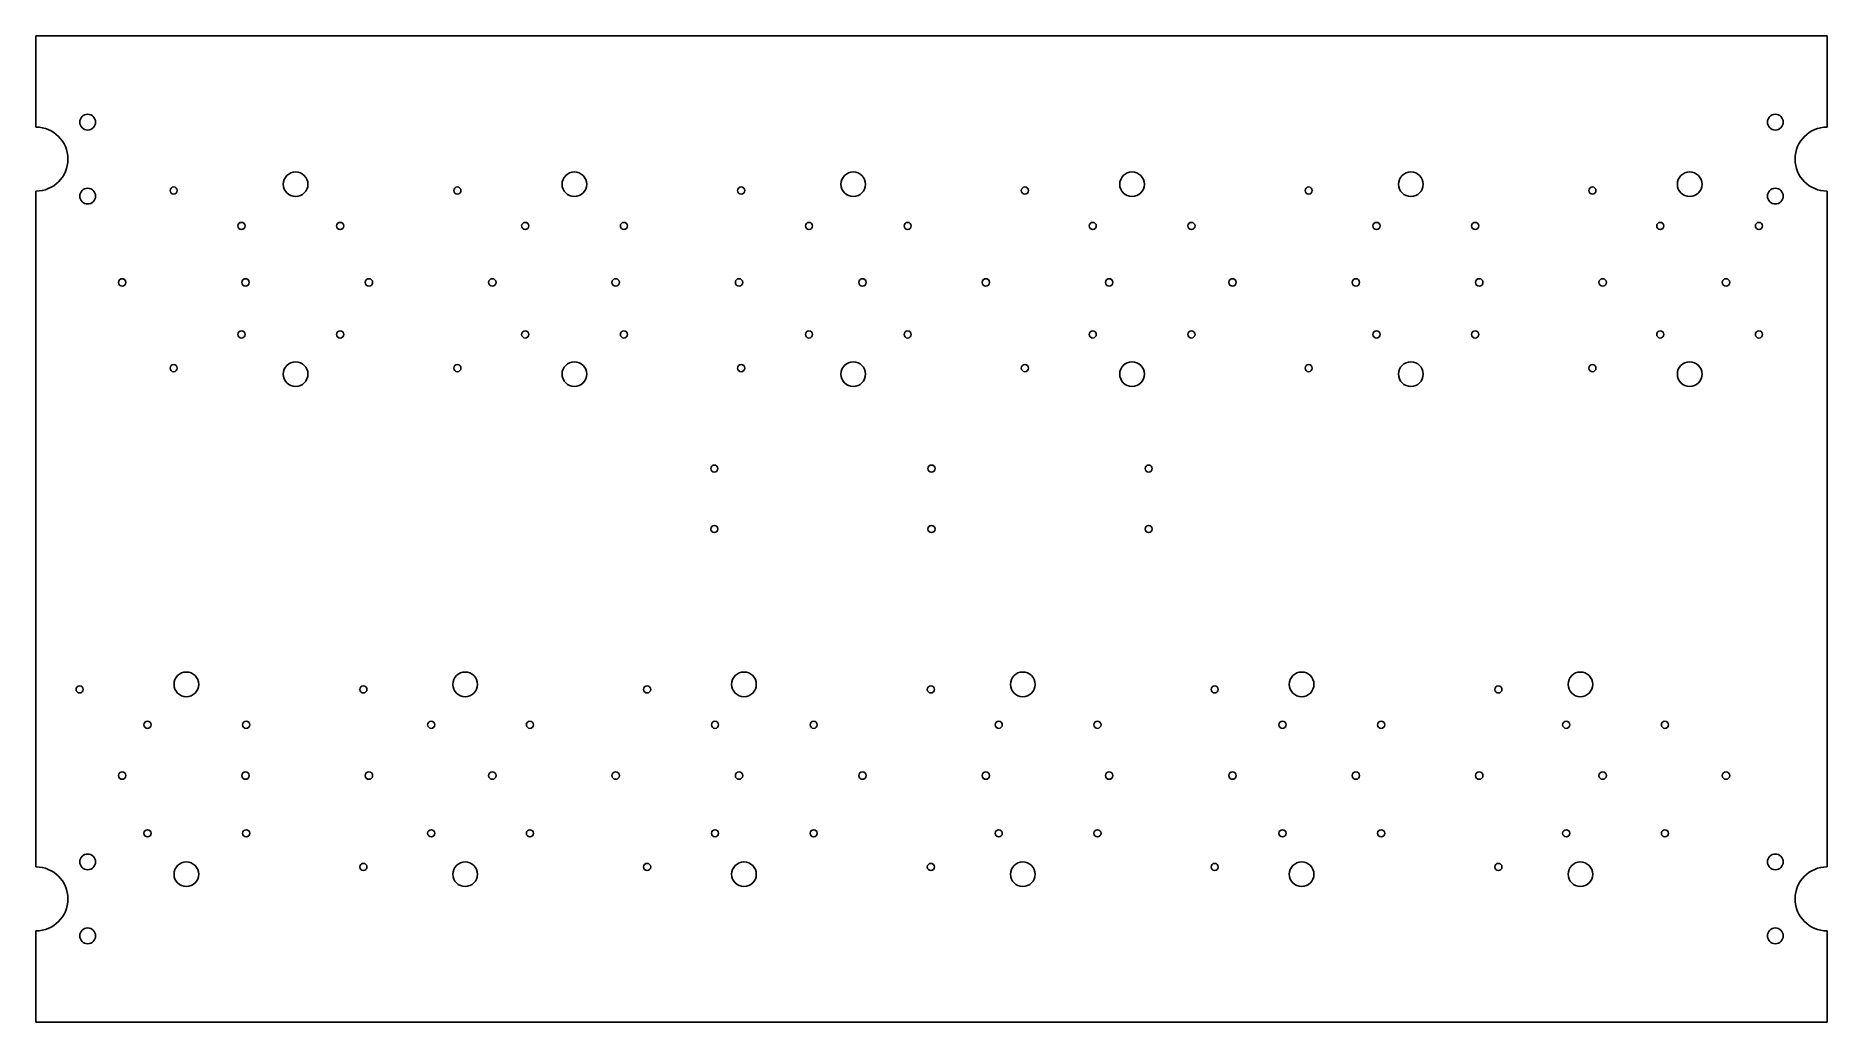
# Model space of a CAD drawing. Header units: millimetres. Extents: x -363 to 363, y -200 to 200.
import ezdxf

# ---------------------------------------------------------------- set-up
doc = ezdxf.new("R2010")
doc.units = ezdxf.units.MM

msp = doc.modelspace()

# ---------------------------------------------------------------- linework, layer by layer
at = {"color": 7, "linetype": 'Continuous', "lineweight": 25}
for p, q in [((363, 200), (-363, 200)), ((-363, 200), (-363, 163)), ((363, 163), (363, 200)), ((-363, 137), (-363, -137)), ((363, -137), (363, 137)), ((-363, -163), (-363, -200)), ((363, -200), (363, -163)), ((-363, -200), (363, -200))]:
    msp.add_line(p, q, dxfattribs=at)
for centre, radius in [((-342, 165), 3.2), ((342, 165), 3.2), ((-342, 135), 3.2), ((-307.15, 137.25), 1.45), ((-257.72, 139.81), 5), ((-192.15, 137.25), 1.45), ((-144.72, 139.81), 5), ((-77.15, 137.25), 1.45), ((-31.72, 139.81), 5), ((37.85, 137.25), 1.45), ((81.28, 139.81), 5), ((152.85, 137.25), 1.45), ((194.28, 139.81), 5), ((267.85, 137.25), 1.45), ((307.28, 139.81), 5), ((342, 135), 3.2), ((-279.65, 122.9), 1.45), ((-239.65, 122.9), 1.45), ((-164.65, 122.9), 1.45), ((-124.65, 122.9), 1.45), ((-49.65, 122.9), 1.45), ((-9.65, 122.9), 1.45), ((65.35, 122.9), 1.45), ((105.35, 122.9), 1.45), ((180.35, 122.9), 1.45), ((220.35, 122.9), 1.45), ((295.35, 122.9), 1.45), ((335.35, 122.9), 1.45), ((-328, 100), 1.5), ((-278, 100), 1.5), ((-228, 100), 1.5), ((-178, 100), 1.5), ((-128, 100), 1.5), ((-78, 100), 1.5), ((-28, 100), 1.5), ((22, 100), 1.5), ((72, 100), 1.5), ((122, 100), 1.5), ((172, 100), 1.5), ((222, 100), 1.5), ((272, 100), 1.5), ((322, 100), 1.5), ((-279.65, 78.9), 1.45), ((-239.65, 78.9), 1.45), ((-164.65, 78.9), 1.45), ((-124.65, 78.9), 1.45), ((-49.65, 78.9), 1.45), ((-9.65, 78.9), 1.45), ((65.35, 78.9), 1.45), ((105.35, 78.9), 1.45), ((180.35, 78.9), 1.45), ((220.35, 78.9), 1.45), ((295.35, 78.9), 1.45), ((335.35, 78.9), 1.45), ((-307.15, 65.25), 1.45), ((-257.72, 62.81), 5), ((-192.15, 65.25), 1.45), ((-144.72, 62.81), 5), ((-77.15, 65.25), 1.45), ((-31.72, 62.81), 5), ((37.85, 65.25), 1.45), ((81.28, 62.81), 5), ((152.85, 65.25), 1.45), ((194.28, 62.81), 5), ((267.85, 65.25), 1.45), ((307.28, 62.81), 5), ((-88, 24.5), 1.45), ((0, 24.5), 1.45), ((88, 24.5), 1.45), ((-88, 0), 1.45), ((0, 0), 1.45), ((88, 0), 1.45), ((-302, -63), 5), ((-189, -63), 5), ((-76, -63), 5), ((37, -63), 5), ((150, -63), 5), ((263, -63), 5), ((-345.25, -65.05), 1.45), ((-230.25, -65.05), 1.45), ((-115.25, -65.05), 1.45), ((-0.25, -65.05), 1.45), ((114.75, -65.05), 1.45), ((229.75, -65.05), 1.45), ((-317.75, -79.4), 1.45), ((-277.75, -79.4), 1.45), ((-202.75, -79.4), 1.45), ((-162.75, -79.4), 1.45), ((-87.75, -79.4), 1.45), ((-47.75, -79.4), 1.45), ((27.25, -79.4), 1.45), ((67.25, -79.4), 1.45), ((142.25, -79.4), 1.45), ((182.25, -79.4), 1.45), ((257.25, -79.4), 1.45), ((297.25, -79.4), 1.45), ((-328, -100), 1.5), ((-278, -100), 1.5), ((-228, -100), 1.5), ((-178, -100), 1.5), ((-128, -100), 1.5), ((-78, -100), 1.5), ((-28, -100), 1.5), ((22, -100), 1.5), ((72, -100), 1.5), ((122, -100), 1.5), ((172, -100), 1.5), ((222, -100), 1.5), ((272, -100), 1.5), ((322, -100), 1.5), ((-317.75, -123.4), 1.45), ((-277.75, -123.4), 1.45), ((-202.75, -123.4), 1.45), ((-162.75, -123.4), 1.45), ((-87.75, -123.4), 1.45), ((-47.75, -123.4), 1.45), ((27.25, -123.4), 1.45), ((67.25, -123.4), 1.45), ((142.25, -123.4), 1.45), ((182.25, -123.4), 1.45), ((257.25, -123.4), 1.45), ((297.25, -123.4), 1.45), ((-342, -135), 3.2), ((-302, -140), 5), ((-230.25, -137.05), 1.45), ((-189, -140), 5), ((-115.25, -137.05), 1.45), ((-76, -140), 5), ((-0.25, -137.05), 1.45), ((37, -140), 5), ((114.75, -137.05), 1.45), ((150, -140), 5), ((229.75, -137.05), 1.45), ((263, -140), 5), ((342, -135), 3.2), ((-342, -165), 3.2), ((342, -165), 3.2)]:
    msp.add_circle(centre, radius, dxfattribs=at)
for centre, start, end in [((-363, 150), 270, 90), ((363, 150), 90, 270), ((-363, -150), 270, 90), ((363, -150), 90, 270)]:
    msp.add_arc(centre, 13, start, end, dxfattribs=at)

doc.saveas('drawing.dxf')
